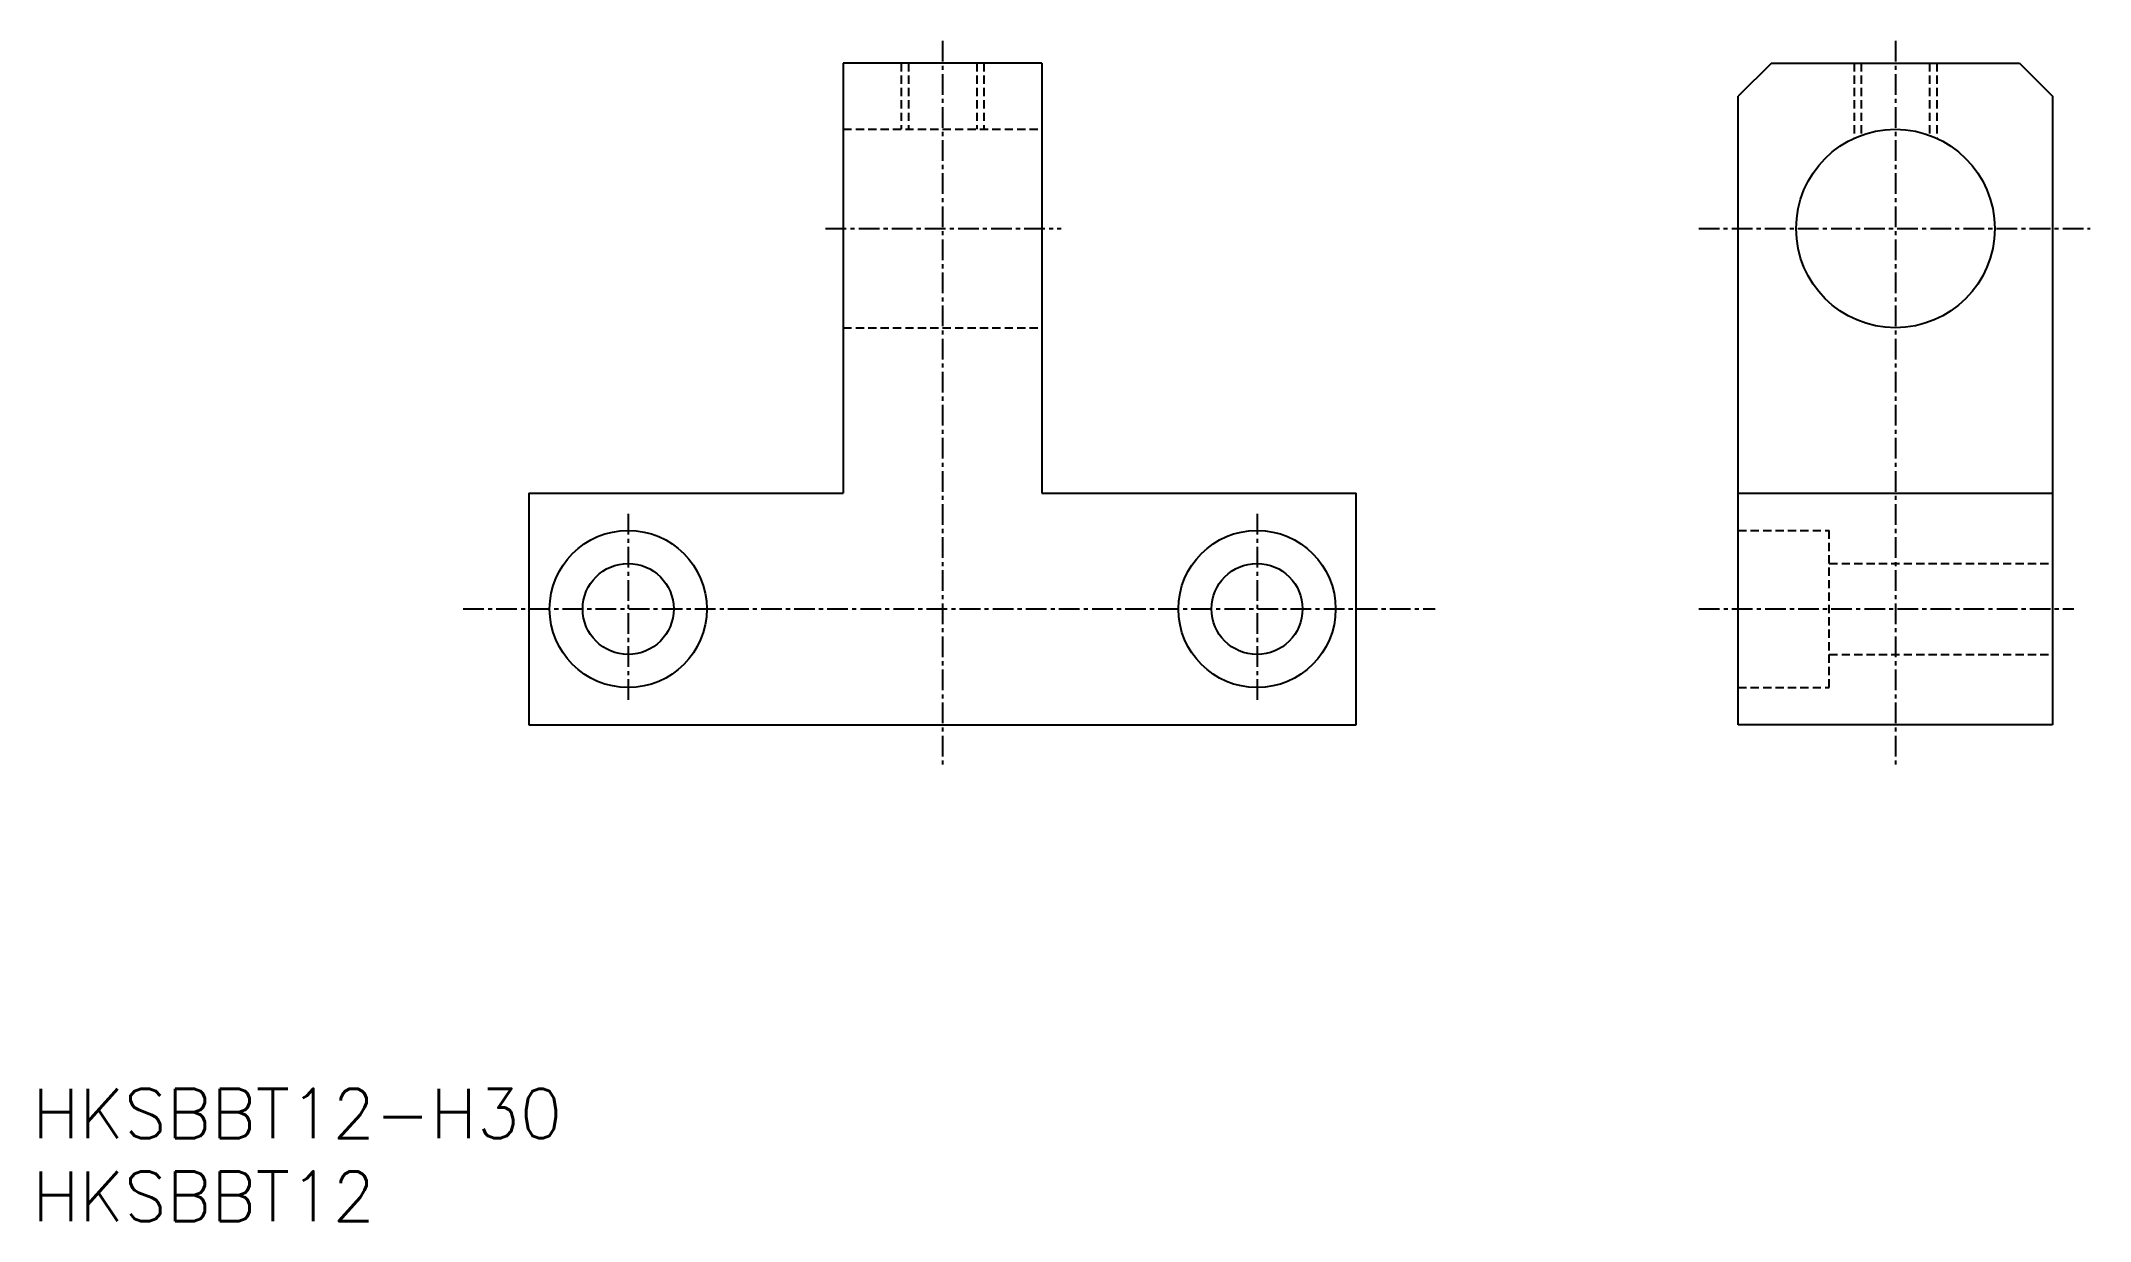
# Model space of a CAD drawing. Extents: x 1 to 124, y 0 to 71.
import ezdxf

# ---------------------------------------------------------------- set-up
doc = ezdxf.new("R2010")
doc.units = 0
doc.linetypes.add('CENTER', pattern=[2, 1.25, -0.25, 0.25, -0.25])
doc.linetypes.add('DASHED', pattern=[0.75, 0.5, -0.25])
doc.layers.get('0').update_dxf_attribs({"linetype": 'CONTINUOUS'})
doc.layers.add('CENTER', color=1, linetype='CENTER')
doc.styles.get("Standard").update_dxf_attribs({"font": 'txt.shx'})

# ---------------------------------------------------------------- blocks, each defined once
blk = doc.blocks.new('*U14')
at = {"color": 7, "linetype": 'CONTINUOUS'}
blk.add_text('HKSBBT12', height=3, dxfattribs=at).set_placement((0, 0))
blk = doc.blocks.new('*U15')
at = {"color": 7, "linetype": 'CONTINUOUS'}
blk.add_text('HKSBBT12-H30', height=3, dxfattribs=at).set_placement((0, 5))

msp = doc.modelspace()

# ---------------------------------------------------------------- linework, layer by layer
at = {"color": 7, "linetype": 'CONTINUOUS'}
for p, q in [((61, 70), (49, 70)), ((49, 70), (49, 44)), ((61, 70), (61, 44)), ((105.08, 70), (103.08, 68)), ((105.08, 70), (120.08, 70)), ((120.08, 70), (122.08, 68)), ((103.08, 30), (103.08, 68)), ((122.08, 68), (122.08, 30)), ((30, 44), (30, 30)), ((30, 44), (49, 44)), ((61, 44), (80, 44)), ((80, 30), (80, 44)), ((103.08, 44), (122.08, 44)), ((30, 30), (80, 30)), ((122.08, 30), (103.08, 30))]:
    msp.add_line(p, q, dxfattribs=at)
at = {"color": 3, "linetype": 'DASHED'}
for p, q in [((52.5, 70), (52.5, 66)), ((52.93, 70), (52.93, 66)), ((57.07, 70), (57.07, 66)), ((57.5, 70), (57.5, 66)), ((110.08, 70), (110.08, 65.45)), ((110.51, 70), (110.51, 65.63)), ((114.64, 70), (114.64, 65.63)), ((115.08, 70), (115.08, 65.45)), ((49, 66), (61, 66)), ((49, 54), (61, 54)), ((103.08, 41.75), (108.58, 41.75)), ((108.58, 32.25), (108.58, 41.75)), ((108.58, 39.75), (122.08, 39.75)), ((108.58, 34.25), (122.08, 34.25)), ((103.08, 32.25), (108.58, 32.25))]:
    msp.add_line(p, q, dxfattribs=at)
at = {"color": 7, "linetype": 'CONTINUOUS'}
for centre, radius in [((112.58, 60), 6), ((36, 37), 4.75), ((74, 37), 4.75), ((36, 37), 2.75), ((74, 37), 2.75)]:
    msp.add_circle(centre, radius, dxfattribs=at)
at = {"layer": 'CENTER', "color": 1, "linetype": 'CENTER'}
for p, q in [((55, 71.34), (55, 27.52)), ((112.58, 71.34), (112.58, 27.52)), ((47.93, 60), (62.16, 60)), ((100.69, 60), (124.34, 60)), ((36, 42.75), (36, 31.25)), ((74, 42.75), (74, 31.25)), ((26.03, 37), (84.76, 37)), ((100.7, 37), (123.36, 37))]:
    msp.add_line(p, q, dxfattribs=at)

# ---------------------------------------------------------------- block references
at = {"color": 7, "linetype": 'CONTINUOUS'}
for name in ['*U15', '*U14']:
    msp.add_blockref(name, (0, 0), dxfattribs=at)

doc.saveas('drawing.dxf')
